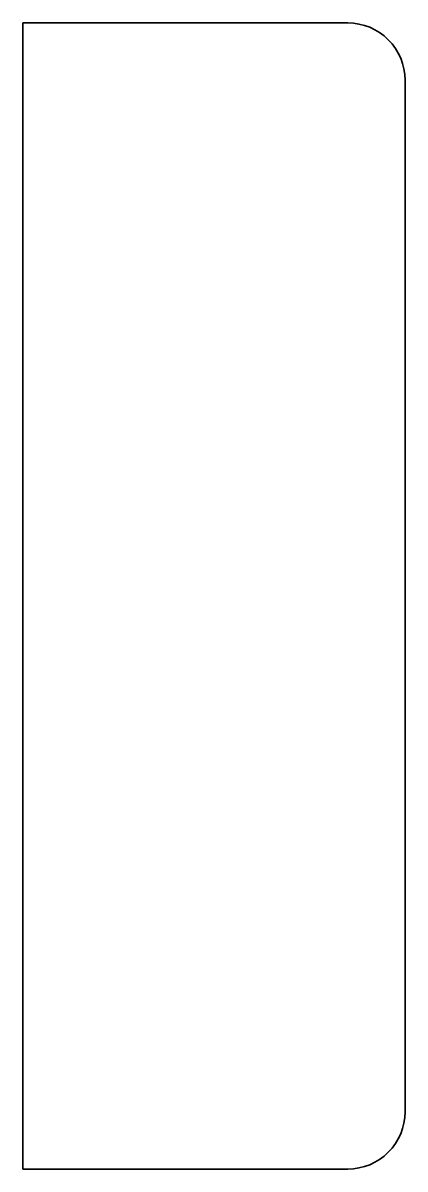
# Model space of a CAD drawing. Extents: x 143.9 to 153.9, y 89.9 to 119.9.
import ezdxf

# ---------------------------------------------------------------- set-up
doc = ezdxf.new("R2010")
doc.units = 0

msp = doc.modelspace()

# ---------------------------------------------------------------- linework, layer by layer
at = {"color": 7, "lineweight": 35}
for p, q in [((143.896942, 89.914856), (143.896942, 119.914856)), ((143.896942, 119.914856), (152.396942, 119.914856)), ((153.896942, 118.414856), (153.896942, 91.414856)), ((152.396942, 89.914856), (143.896942, 89.914856))]:
    msp.add_line(p, q, dxfattribs=at)
for centre, start, end in [((152.396942, 118.414856), 0, 90.000003), ((152.396942, 91.414856), 269.999997, 0)]:
    msp.add_arc(centre, 1.5, start, end, dxfattribs=at)

doc.saveas('drawing.dxf')
